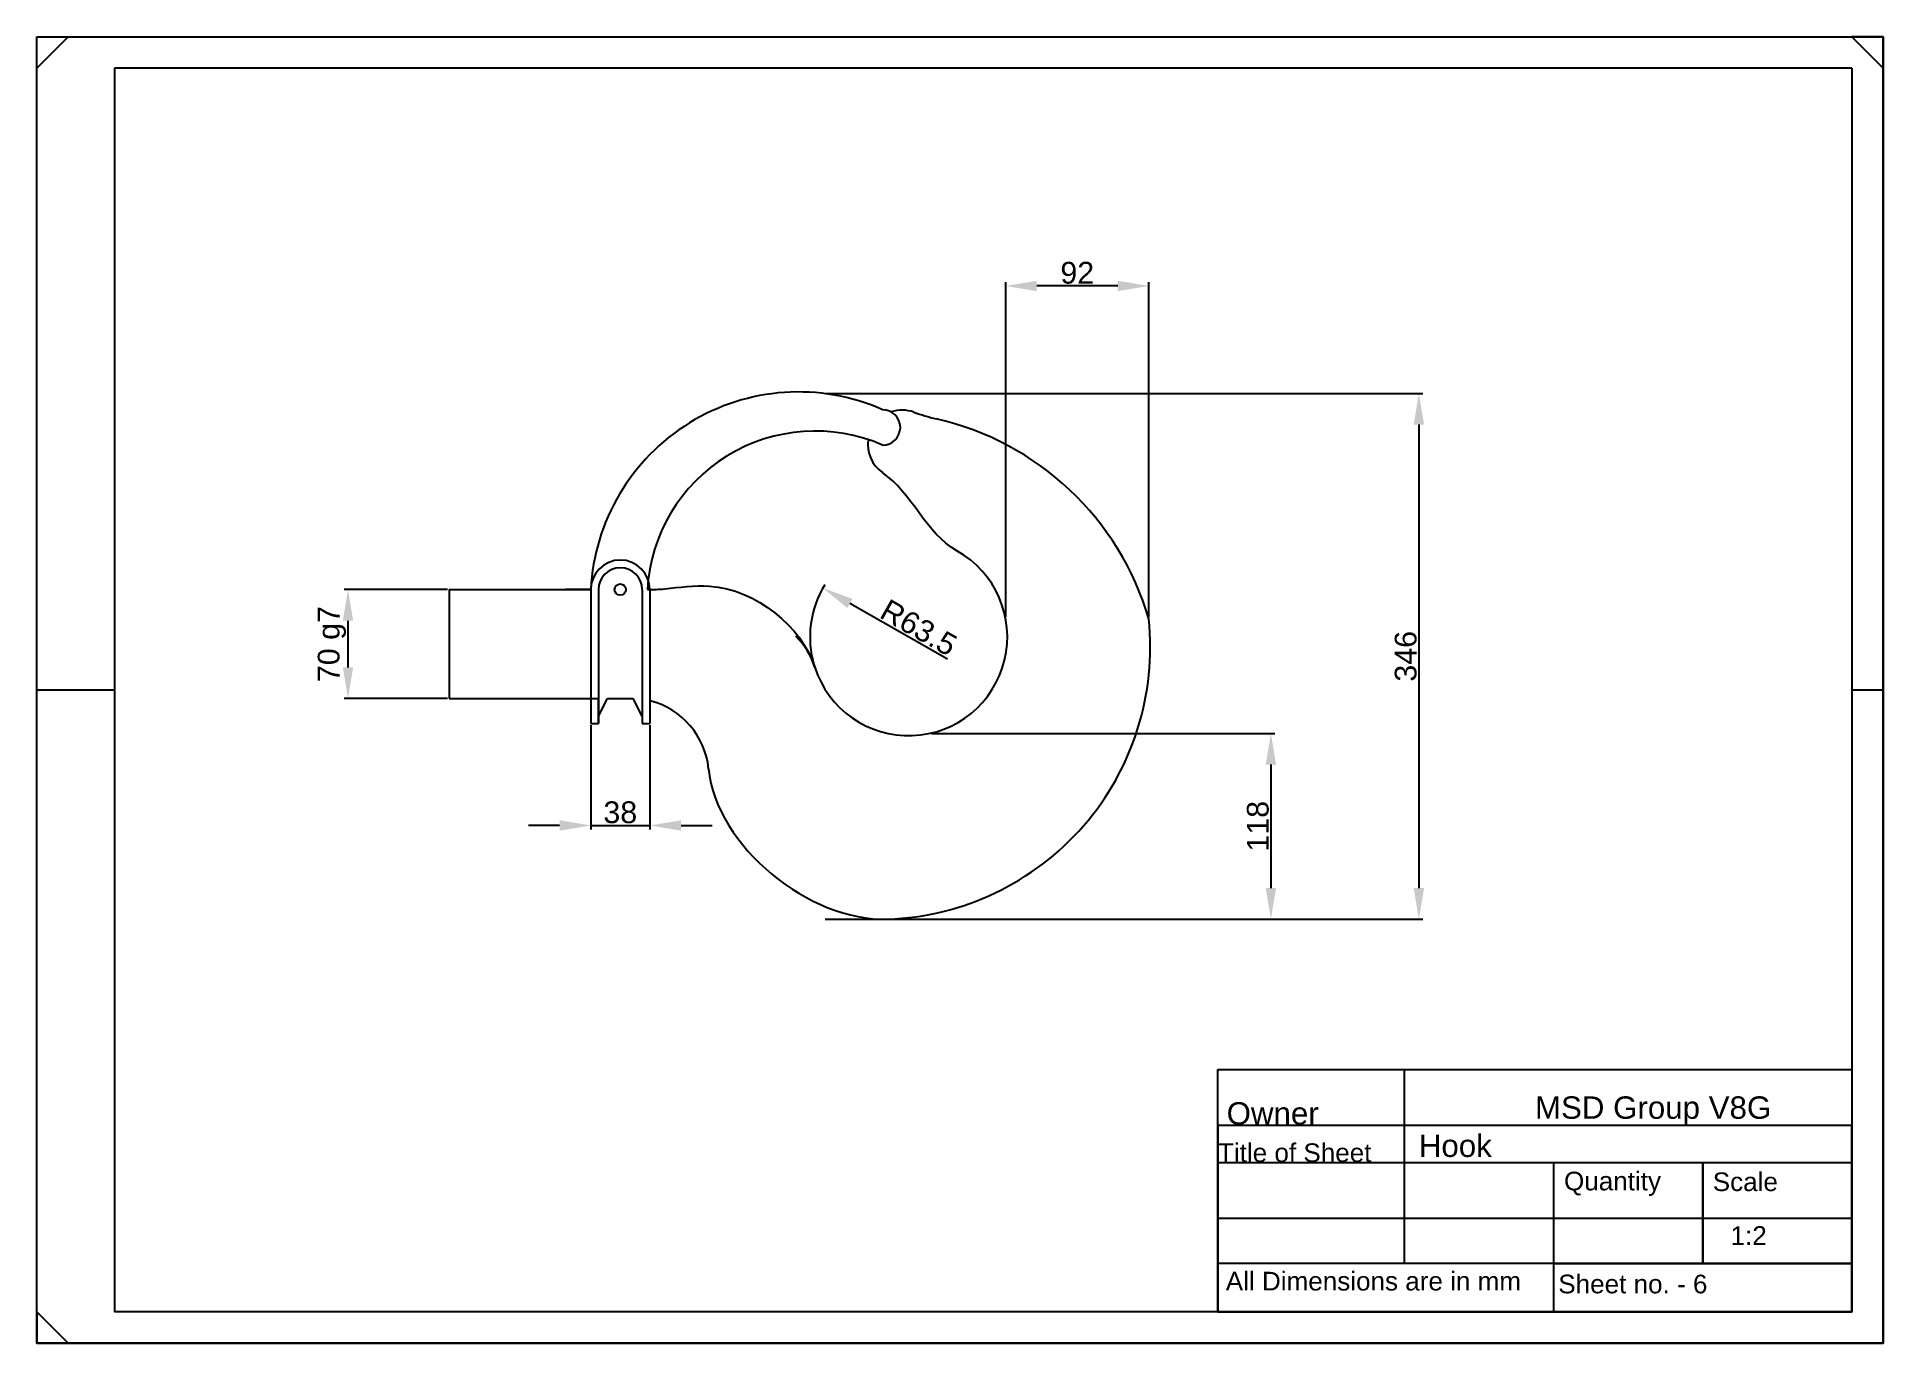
# Model space of a CAD drawing. Header units: millimetres. Extents: x 2889 to 3483, y 1444 to 1864.
import ezdxf

# ---------------------------------------------------------------- set-up
doc = ezdxf.new("R2010")
doc.units = ezdxf.units.MM
doc.styles.get("Standard").update_dxf_attribs({"font": 'arial.ttf'})
doc.dimstyles.new('ISO-25', dxfattribs={"dimtxt": 7, "dimasz": 10, "dimexe": 1.25, "dimexo": 0.625, "dimtad": 1, "dimtxsty": 'Standard', "dimcen": 2.5, "dimadec": 0, "dimazin": 0, "dimtfac": 1, "dimtmove": 0, "dimatfit": 3, "dimfxl": 1, "dimarcsym": 0})

# ---------------------------------------------------------------- blocks, each defined once
blk = doc.blocks.new('*D14')
at = {"color": 0, "lineweight": -2, "transparency": 16777216}
for p, q in [((3177.35, 1640.19), (3287.79, 1640.19)), ((3286.54, 1630.19), (3286.54, 1590.47)), ((3177.35, 1580.47), (3287.79, 1580.47))]:
    blk.add_line(p, q, dxfattribs=at)
at = {"color": 0, "transparency": 16777216}
for points in [[(3284.87, 1630.19), (3288.2, 1630.19), (3286.54, 1640.19)], [(3284.87, 1590.47), (3288.2, 1590.47), (3286.54, 1580.47)]]:
    blk.add_solid(points, dxfattribs=at)
at = {"layer": 'Defpoints', "color": 0, "transparency": 16777216}
for p in [(3176.73, 1640.19), (3176.73, 1580.47), (3286.54, 1580.47)]:
    blk.add_point(p, dxfattribs=at)
at = {"color": 0, "transparency": 16777216, "insert": (3282.34, 1610.33), "char_height": 7, "attachment_point": 5, "rotation": 90}
blk.add_mtext('118', dxfattribs=at)
blk = doc.blocks.new('*D15')
at = {"color": 0, "lineweight": -2, "transparency": 16777216}
for p, q in [((3143.12, 1749.52), (3335.39, 1749.52)), ((3334.14, 1739.52), (3334.14, 1590.47)), ((3143.12, 1580.47), (3335.39, 1580.47))]:
    blk.add_line(p, q, dxfattribs=at)
at = {"color": 0, "transparency": 16777216}
for points in [[(3332.47, 1739.52), (3335.8, 1739.52), (3334.14, 1749.52)], [(3332.47, 1590.47), (3335.8, 1590.47), (3334.14, 1580.47)]]:
    blk.add_solid(points, dxfattribs=at)
at = {"layer": 'Defpoints', "color": 0, "transparency": 16777216}
for p in [(3142.49, 1749.52), (3142.49, 1580.47), (3334.14, 1580.47)]:
    blk.add_point(p, dxfattribs=at)
at = {"color": 0, "transparency": 16777216, "insert": (3329.93, 1664.99), "char_height": 7, "attachment_point": 5, "rotation": 90}
blk.add_mtext('346', dxfattribs=at)
blk = doc.blocks.new('*D16')
at = {"color": 0, "lineweight": -2, "transparency": 16777216}
for p, q in [((3201.2, 1677.63), (3201.2, 1785.33)), ((3237.26, 1784.08), (3211.2, 1784.08)), ((3247.26, 1677.63), (3247.26, 1785.33))]:
    blk.add_line(p, q, dxfattribs=at)
at = {"color": 0, "transparency": 16777216}
for points in [[(3211.2, 1785.75), (3211.2, 1782.41), (3201.2, 1784.08)], [(3237.26, 1785.75), (3237.26, 1782.41), (3247.26, 1784.08)]]:
    blk.add_solid(points, dxfattribs=at)
at = {"layer": 'Defpoints', "color": 0, "transparency": 16777216}
for p in [(3201.2, 1784.08), (3201.2, 1677), (3247.26, 1677)]:
    blk.add_point(p, dxfattribs=at)
at = {"color": 0, "transparency": 16777216, "insert": (3224.23, 1788.28), "char_height": 7, "attachment_point": 5}
blk.add_mtext('92', dxfattribs=at)
blk = doc.blocks.new('*D17')
at = {"color": 0, "lineweight": -2, "transparency": 16777216}
for p, q in [((3067.68, 1642.8), (3067.68, 1609.34)), ((3086.73, 1642.8), (3086.73, 1609.34)), ((3057.68, 1610.59), (3047.68, 1610.59)), ((3067.68, 1610.59), (3086.73, 1610.59)), ((3096.73, 1610.59), (3106.73, 1610.59))]:
    blk.add_line(p, q, dxfattribs=at)
at = {"color": 0, "transparency": 16777216}
for points in [[(3057.68, 1612.26), (3057.68, 1608.92), (3067.68, 1610.59)], [(3096.73, 1612.26), (3096.73, 1608.92), (3086.73, 1610.59)]]:
    blk.add_solid(points, dxfattribs=at)
at = {"layer": 'Defpoints', "color": 0, "transparency": 16777216}
for p in [(3067.68, 1643.42), (3086.73, 1643.42), (3086.73, 1610.59)]:
    blk.add_point(p, dxfattribs=at)
at = {"color": 0, "transparency": 16777216, "insert": (3077.2, 1614.79), "char_height": 7, "attachment_point": 5}
blk.add_mtext('38', dxfattribs=at)
blk = doc.blocks.new('*D18')
at = {"color": 0, "lineweight": -2, "transparency": 16777216}
for p, q in [((3021.56, 1686.42), (2988.33, 1686.42)), ((2989.58, 1676.42), (2989.58, 1661.42)), ((3021.56, 1651.42), (2988.33, 1651.42))]:
    blk.add_line(p, q, dxfattribs=at)
at = {"color": 0, "transparency": 16777216}
for points in [[(2987.92, 1676.42), (2991.25, 1676.42), (2989.58, 1686.42)], [(2987.92, 1661.42), (2991.25, 1661.42), (2989.58, 1651.42)]]:
    blk.add_solid(points, dxfattribs=at)
at = {"layer": 'Defpoints', "color": 0, "transparency": 16777216}
for p in [(3022.19, 1686.42), (2989.58, 1651.42), (3022.19, 1651.42)]:
    blk.add_point(p, dxfattribs=at)
at = {"color": 0, "transparency": 16777216, "insert": (2984.41, 1668.92), "char_height": 7, "attachment_point": 5, "rotation": 90}
blk.add_mtext('70 g7', dxfattribs=at)
blk = doc.blocks.new('*D19')
at = {"color": 0, "lineweight": -2, "transparency": 16777216}
blk.add_line((3182.52, 1664.07), (3151.08, 1681.98), dxfattribs=at)
blk.add_arc((3169.98, 1671.22), 31.75, 148.07506, 196.72877, dxfattribs=at)
at = {"color": 0, "transparency": 16777216}
blk.add_solid([(3151.9, 1683.43), (3150.25, 1680.54), (3142.39, 1686.93)], dxfattribs=at)
at = {"layer": 'Defpoints', "color": 0, "transparency": 16777216}
for p in [(3142.39, 1686.93), (3169.98, 1671.22)]:
    blk.add_point(p, dxfattribs=at)
at = {"color": 0, "transparency": 16777216, "insert": (3173.22, 1674.2), "char_height": 7, "attachment_point": 5, "rotation": 330.3308}
blk.add_mtext('R63.5', dxfattribs=at)

msp = doc.modelspace()

# ---------------------------------------------------------------- linework, layer by layer
for p, q in [((2889.498, 1854.153), (2899.498, 1864.153)), ((3483.498, 1854.153), (3473.498, 1864.153)), ((3185.525, 1698.9), (3185.525, 1698.9)), ((3185.525, 1698.9), (3185.525, 1698.9)), ((3185.525, 1698.9), (3185.525, 1698.9)), ((3185.525, 1698.9), (3185.525, 1698.9)), ((3185.525, 1698.9), (3185.525, 1698.9)), ((3185.525, 1698.9), (3185.525, 1698.9)), ((3022.188, 1686.425), (3022.188, 1651.425)), ((3022.188, 1686.425), (3067.678, 1686.425)), ((3067.678, 1686.425), (3059.678, 1686.425)), ((3067.678, 1686.425), (3067.678, 1651.425)), ((3070.178, 1686.425), (3070.178, 1651.425)), ((3084.228, 1686.425), (3084.228, 1650.687)), ((3086.728, 1686.425), (3086.728, 1650.687)), ((2889.498, 1654.153), (2914.498, 1654.153)), ((3022.188, 1651.425), (3067.678, 1651.425)), ((3067.678, 1651.425), (3067.678, 1643.425)), ((3067.678, 1651.425), (3070.178, 1651.425)), ((3070.178, 1651.425), (3070.178, 1643.425)), ((3070.178, 1645.768), (3073.065, 1651.425)), ((3073.065, 1651.425), (3081.341, 1651.425)), ((3073.065, 1651.425), (3077.203, 1651.425)), ((3084.228, 1645.768), (3081.341, 1651.425)), ((3473.498, 1654.153), (3483.498, 1654.153)), ((3084.228, 1650.687), (3084.228, 1643.425)), ((3086.728, 1650.687), (3086.728, 1643.425)), ((3067.678, 1643.425), (3067.678, 1643.425)), ((3067.678, 1643.425), (3070.178, 1643.425)), ((3084.228, 1643.425), (3086.728, 1643.425)), ((3377.498, 1469.753), (3377.498, 1454.153)), ((2889.498, 1454.153), (2899.498, 1444.153))]:
    msp.add_line(p, q)
for points in [[(2889.498, 1864.153), (3483.498, 1864.153), (3483.498, 1444.153), (2889.498, 1444.153)], [(3269.498, 1532.153), (3473.498, 1532.153), (3473.498, 1454.153), (3269.498, 1454.153)], [(3269.498, 1454.153), (3473.498, 1454.153), (3473.498, 1514.153), (3269.498, 1514.153)], [(3269.498, 1454.153), (3473.498, 1454.153), (3473.498, 1502.153), (3269.498, 1502.153)], [(3425.498, 1502.153), (3377.498, 1502.153), (3377.498, 1469.753), (3425.498, 1469.753)], [(3473.498, 1502.153), (3425.498, 1502.153), (3425.498, 1469.753), (3473.498, 1469.753)], [(3269.498, 1454.153), (3473.498, 1454.153), (3473.498, 1484.153), (3269.498, 1484.153)], [(3269.498, 1454.153), (3473.498, 1454.153), (3473.498, 1469.753), (3269.498, 1469.753)]]:
    msp.add_lwpolyline(points, close=True)
for points in [[(3473.498, 1444.153), (3483.498, 1444.153), (3483.498, 1864.153), (3473.498, 1864.153)], [(2914.498, 1854.153), (2914.498, 1454.153)], [(3473.498, 1854.153), (2914.498, 1854.153)], [(3473.498, 1854.153), (3473.498, 1454.153)], [(3070.178, 1643.425), (3070.178, 1651.425)], [(3329.498, 1469.753), (3329.498, 1532.153), (3473.498, 1532.153), (3473.498, 1454.153), (3329.498, 1454.153)], [(2889.498, 1454.153), (2889.498, 1444.153), (3483.498, 1444.153), (3483.498, 1454.153)], [(3473.498, 1454.153), (2914.498, 1454.153)]]:
    msp.add_lwpolyline(points)
msp.add_circle((3077.203, 1686.425), 1.828)
for centre, radius, start, end in [((3134.568, 1683.012), 66.977, 66.195826, 177.079282), ((3161.601, 1738.588), 5.704, 270, 90), ((3167.877, 1733.119), 11.033, 69.920474, 108.571821), ((3191.921, 1798.895), 59, 249.920474, 257.15887), ((3158.172, 1650.838), 92.855, 16.367516, 77.15887), ((3139.905, 1683.332), 54.094, 66.354301, 176.721917), ((3167.877, 1733.119), 11.033, 171.925428, 235.328859), ((3169.978, 1671.217), 31.75, 197.856645, 60.680915), ((3169.978, 1671.217), 31.75, 197.856645, 60.680915), ((3077.203, 1686.425), 9.525, 0, 180), ((3077.203, 1686.425), 7.025, 0, 180), ((3085.899, 1745.425), 59, 270, 275.456554), ((3160.202, 1667.946), 87.531, 271.980915, 5.94021), ((3115.962, 1653.815), 25, 17.856645, 45), ((3080.699, 1626.425), 25, 5.56045, 76.04388)]:
    msp.add_arc(centre, radius, start, end)
for points in [[(3185.525, 1698.9), (3175.438, 1704.565), (3171.116, 1717.464), (3161.601, 1724.045)], [(3105.581, 1628.847), (3108.012, 1603.879), (3138.157, 1579.6), (3163.228, 1580.467)]]:
    msp.add_open_spline(points, degree=3)
msp.add_open_spline([(3091.509, 1686.692), (3096.125, 1687.133), (3116.266, 1690.417), (3135.584, 1674.437), (3139.758, 1661.481)], degree=3, knots=[9.2914912, 9.2914912, 9.2914912, 9.2914912, 35.5384046, 117.2057766, 117.2057766, 117.2057766, 117.2057766])

# ---------------------------------------------------------------- texts
at = {"attachment_point": 1}
for s, width, heights, insert, char_height in [(' Owner', 50.61765, [0], (3269.498, 1521.603), 7.2), ('MSD Group V8G', 112.73931, [0], (3371.498, 1523.475), 7.2), ('\\pxt8;Hook', 138.90832, [0], (3334.131, 1511.2), 7.2), ('Title of Sheet', 54.75909, [0], (3269.498, 1508.358), 6), ('Quantity', 40.26404, [0], (3380.837, 1499.246), 6), ('Scale', 41.41444, [0], (3428.694, 1499.016), 6), ('\\pxi-3,l4,t4;1:2', 40.94713, [0], (3428.434, 1481.726), 6), ('All Dimensions are in mm', 115.84588, [0], (3272.009, 1467.061), 6), ('Sheet no. - 6', 87.2004, [2.173], (3378.996, 1466.142), 6)]:
    msp.add_mtext_dynamic_manual_height_columns(s, width=width, gutter_width=15, heights=heights, dxfattribs=dict(at, insert=insert, char_height=char_height))

# ---------------------------------------------------------------- dimensions: what is measured, and where the dimension line sits
for base, p1, p2, text, picture, middle in [((3201.196, 1784.082), (3247.264, 1677.005), (3201.196, 1677.005), '92', '*D16', (3224.23, 1788.281)), ((3086.728, 1610.589), (3067.678, 1643.425), (3086.728, 1643.425), '38', '*D17', (3077.203, 1614.79))]:
    dim = msp.add_linear_dim(base=base, p1=p1, p2=p2, text=text, dimstyle='ISO-25')
    dim.commit()
    dim.dimension.update_dxf_attribs({"geometry": picture, "text_midpoint": middle})
for base, p1, p2, text, picture, middle in [((3334.136, 1580.467), (3142.493, 1749.518), (3142.493, 1580.467), '346', '*D15', (3329.934, 1664.993)), ((2989.583, 1651.425), (3022.188, 1686.425), (3022.188, 1651.425), '70 g7', '*D18', (2984.414, 1668.925)), ((3286.537, 1580.467), (3176.728, 1640.193), (3176.728, 1580.467), '118', '*D14', (3282.338, 1610.33))]:
    dim = msp.add_linear_dim(base=base, p1=p1, p2=p2, angle=90, text=text, dimstyle='ISO-25')
    dim.commit()
    dim.dimension.update_dxf_attribs({"geometry": picture, "text_midpoint": middle})
dim = msp.add_radius_dim(center=(3169.978, 1671.217), mpoint=(3142.391, 1686.933), text='R63.5', dimstyle='ISO-25')
dim.commit()
dim.dimension.update_dxf_attribs({"geometry": '*D19', "text_midpoint": (3171.144, 1670.553), "dimtype": 164})

doc.saveas('drawing.dxf')
